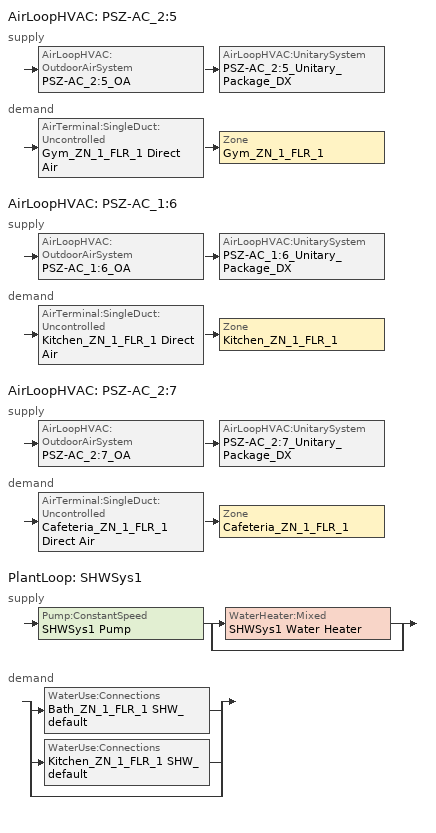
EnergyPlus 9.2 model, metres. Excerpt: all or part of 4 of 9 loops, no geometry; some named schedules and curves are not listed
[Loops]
AirLoopHVAC 'PSZ-AC_2:5'
 supply: AirLoopHVAC:OutdoorAirSystem 'PSZ-AC_2:5_OA' > AirLoopHVAC:UnitarySystem 'PSZ-AC_2:5_Unitary_Package_DX'
 demand: AirTerminal:SingleDuct:Uncontrolled 'Gym_ZN_1_FLR_1 Direct Air' > Zone 'Gym_ZN_1_FLR_1'
AirLoopHVAC 'PSZ-AC_1:6'
 supply: AirLoopHVAC:OutdoorAirSystem 'PSZ-AC_1:6_OA' > AirLoopHVAC:UnitarySystem 'PSZ-AC_1:6_Unitary_Package_DX'
 demand: AirTerminal:SingleDuct:Uncontrolled 'Kitchen_ZN_1_FLR_1 Direct Air' > Zone 'Kitchen_ZN_1_FLR_1'
AirLoopHVAC 'PSZ-AC_2:7'
 supply: AirLoopHVAC:OutdoorAirSystem 'PSZ-AC_2:7_OA' > AirLoopHVAC:UnitarySystem 'PSZ-AC_2:7_Unitary_Package_DX'
 demand: AirTerminal:SingleDuct:Uncontrolled 'Cafeteria_ZN_1_FLR_1 Direct Air' > Zone 'Cafeteria_ZN_1_FLR_1'
PlantLoop 'SHWSys1'
 supply: Pump:ConstantSpeed 'SHWSys1 Pump' > split
  | WaterHeater:Mixed 'SHWSys1 Water Heater'
  | bypass
 demand: split
  | WaterUse:Connections 'Bath_ZN_1_FLR_1 SHW_default'
  | WaterUse:Connections 'Kitchen_ZN_1_FLR_1 SHW_default'
  | bypass
[Sizing:Zone] Zone Cooling Design Supply Air Temperature Input Method=SupplyAirTemperature; Zone Cooling Design Supply Air Temperature {C}=12.8; Zone Heating Design Supply Air Temperature Input Method=SupplyAirTemperature; Zone Heating Design Supply Air Temperature {C}=40; Zone Cooling Design Supply Air Humidity Ratio {kgWater/kgDryAir}=0.0085; Zone Heating Design Supply Air Humidity Ratio {kgWater/kgDryAir}=0.008; Cooling Design Air Flow Rate {m3/s}=0; Cooling Minimum Air Flow Fraction=0; Heating Design Air Flow Method=DesignDay; Heating Design Air Flow Rate {m3/s}=0
Name | Design Specification Outdoor Air Object | Cooling Design Air Flow Method | Cooling Minimum Air Flow {m3/s}
Gym_ZN_1_FLR_1 | SZ DSOA Gym_ZN_1_FLR_1 | DesignDay | 0
Kitchen_ZN_1_FLR_1 | SZ DSOA Kitchen_ZN_1_FLR_1 | DesignDayWithLimit | 0.197746
Cafeteria_ZN_1_FLR_1 | SZ DSOA Cafeteria_ZN_1_FLR_1 | DesignDay | 0
[DesignSpecification:OutdoorAir]
Name | Outdoor Air Method | Outdoor Air Flow per Zone Floor Area {m3/s-m2} | Outdoor Air Flow per Zone {m3/s}
SZ DSOA Gym_ZN_1_FLR_1 | Flow/Area | 0.00152391
SZ DSOA Kitchen_ZN_1_FLR_1 | Maximum | 0.00117818 | 0.197746
SZ DSOA Cafeteria_ZN_1_FLR_1 | Flow/Area | 0.0047241
[Fan:ZoneExhaust] Availability Schedule=Kitchen_Exhaust_SCH
Name | Fan Total Efficiency | Pressure Rise {Pa} | Maximum Flow Rate {m3/s} | Balanced Exhaust Fraction Schedule
Kitchen_ZN_1_FLR_1 Exhaust Fan | 0.385 | 125 | 2.12376 | Kitchen Exhaust Fan Balanced Exhaust Fraction Schedule
Gym_ZN_1_FLR_1 Dummy Exhaust Fan | 1 | 0 | 0.544155
Cafeteria_ZN_1_FLR_1 Dummy Exhaust Fan | 1 | 0 | 1.38186
[Sizing:System] Type of Load to Size On=Sensible; Design Outdoor Air Flow Rate {m3/s}=AUTOSIZE; Central Heating Maximum System Air Flow Ratio=1; Preheat Design Temperature {C}=7; Preheat Design Humidity Ratio {kgWater/kgDryAir}=0.008; Precool Design Temperature {C}=12.8; Precool Design Humidity Ratio {kgWater/kgDryAir}=0.008; Central Cooling Design Supply Air Temperature {C}=12.8; Central Heating Design Supply Air Temperature {C}=40; Type of Zone Sum to Use=Coincident; 100% Outdoor Air in Cooling=No; 100% Outdoor Air in Heating=No; Central Cooling Design Supply Air Humidity Ratio {kgWater/kgDryAir}=0.0085; Central Heating Design Supply Air Humidity Ratio {kgWater/kgDryAir}=0.008; Cooling Supply Air Flow Rate Method=DesignDay; Cooling Supply Air Flow Rate {m3/s}=0; Heating Supply Air Flow Rate Method=DesignDay; Heating Supply Air Flow Rate {m3/s}=0; System Outdoor Air Method=ZoneSum; Zone Maximum Outdoor Air Fraction=1; Cooling Design Capacity Method=CoolingDesignCapacity; Cooling Design Capacity {W}=autosize; Heating Design Capacity Method=HeatingDesignCapacity; Heating Design Capacity {W}=autosize; Central Cooling Capacity Control Method=OnOff
PSZ-AC_2:5; PSZ-AC_1:6; PSZ-AC_2:7
[Sizing:Plant]
SHWSys1: Loop Type=Heating; Design Loop Exit Temperature {C}=60; Loop Design Temperature Difference {deltaC}=5
[ZoneControl:Thermostat] Control Type Schedule=Dual Zone Control Type Sched
Name | Zone or ZoneList | Control 1
Gym_ZN_1_FLR_1 Thermostat | Gym_ZN_1_FLR_1 | Gym_ZN_1_FLR_1 DualSPSched
Kitchen_ZN_1_FLR_1 Thermostat | Kitchen_ZN_1_FLR_1 | Kitchen_ZN_1_FLR_1 DualSPSched
Cafeteria_ZN_1_FLR_1 Thermostat | Cafeteria_ZN_1_FLR_1 | Cafeteria_ZN_1_FLR_1 DualSPSched
[ThermostatSetpoint:DualSetpoint] Heating Setpoint Temperature Schedule=HTGSETP_SCH_YES_OPTIMUM; Cooling Setpoint Temperature Schedule=CLGSETP_SCH_YES_OPTIMUM
Gym_ZN_1_FLR_1 DualSPSched; Kitchen_ZN_1_FLR_1 DualSPSched; Cafeteria_ZN_1_FLR_1 DualSPSched
[AirTerminal:SingleDuct:Uncontrolled] Availability Schedule=ALWAYS_ON; Maximum Air Flow Rate {m3/s}=AUTOSIZE
Gym_ZN_1_FLR_1 Direct Air; Kitchen_ZN_1_FLR_1 Direct Air; Cafeteria_ZN_1_FLR_1 Direct Air
[Zone equipment]
Gym_ZN_1_FLR_1: Gym_ZN_1_FLR_1 Dummy Exhaust Fan, Gym_ZN_1_FLR_1 Direct Air
Kitchen_ZN_1_FLR_1: Kitchen_ZN_1_FLR_1 Exhaust Fan, Kitchen_ZN_1_FLR_1 Direct Air
Cafeteria_ZN_1_FLR_1: Cafeteria_ZN_1_FLR_1 Dummy Exhaust Fan, Cafeteria_ZN_1_FLR_1 Direct Air
[Fan:SystemModel] Availability Schedule=HVACOperationSchd; Design Maximum Air Flow Rate {m3/s}=AUTOSIZE; Speed Control Method=Discrete; Electric Power Minimum Flow Rate Fraction=1; Design Pressure Rise {Pa}=622.5; Motor In Air Stream Fraction=1; Design Electric Power Consumption {W}=AUTOSIZE; Design Power Sizing Method=TotalEfficiencyAndPressure; Night Ventilation Mode Pressure Rise {Pa}=622.5; Number of Speeds=2; Speed 1 Flow Fraction=0.66; Speed 1 Electric Power Fraction=0.4; Speed 2 Flow Fraction=1; Speed 2 Electric Power Fraction=1
Name | Motor Efficiency | Fan Total Efficiency
PSZ-AC_2:5_addAQ_Unitary_Package_fan; PSZ-AC_1:6_addAQ_Unitary_Package_fan | 0.865 | 0.56225
PSZ-AC_2:7_addAQ_Unitary_Package_fan | 0.895 | 0.58175
[Coil:Cooling:DX:MultiSpeed] Availability Schedule=ALWAYS_ON; Condenser Type=AirCooled; Apply Part Load Fraction to Speeds Greater than 1=No; Apply Latent Degradation to Speeds Greater than 1=No; Maximum Outdoor Dry-Bulb Temperature for Crankcase Heater Operation {C}=10; Basin Heater Setpoint Temperature {C}=2; Fuel Type=Electricity; Number of Speeds=2; Speed 1 Gross Rated Cooling COP {W/W}=3.79883; Speed 1 Rated Evaporator Fan Power Per Volume Flow Rate {W/(m3/s)}=0; Speed 1 Total Cooling Capacity Function of Temperature Curve=PSZ-AC_Unitary_PackagecoolCapFT; Speed 1 Total Cooling Capacity Function of Flow Fraction Curve=PSZ-AC_Unitary_PackagecoolFFF; Speed 1 Energy Input Ratio Function of Temperature Curve=PSZ-AC_Unitary_PackagecoolEIRFT; Speed 1 Energy Input Ratio Function of Flow Fraction Curve=PSZ-AC_Unitary_PackagecoolEIRFFF; Speed 1 Part Load Fraction Correlation Curve=PSZ-AC_Unitary_PackagecoolPLR; Speed 1 Rated Waste Heat Fraction of Power Input=0.2; Speed 1 Evaporative Condenser Effectiveness=0.9; Speed 2 Gross Rated Cooling COP {W/W}=3.79883; Speed 2 Rated Evaporator Fan Power Per Volume Flow Rate {W/(m3/s)}=0; Speed 2 Total Cooling Capacity Function of Temperature Curve=PSZ-AC_Unitary_PackagecoolCapFT; Speed 2 Total Cooling Capacity Function of Flow Fraction Curve=PSZ-AC_Unitary_PackagecoolFFF; Speed 2 Energy Input Ratio Function of Temperature Curve=PSZ-AC_Unitary_PackagecoolEIRFT; Speed 2 Energy Input Ratio Function of Flow Fraction Curve=PSZ-AC_Unitary_PackagecoolEIRFFF; Speed 2 Part Load Fraction Correlation Curve=PSZ-AC_Unitary_PackagecoolPLR; Speed 2 Rated Waste Heat Fraction of Power Input=0.2; Speed 2 Evaporative Condenser Effectiveness=0.9
Name | Speed 1 Gross Rated Total Cooling Capacity {W} | Speed 1 Gross Rated Sensible Heat Ratio | Speed 1 Rated Air Flow Rate {m3/s} | Speed 2 Gross Rated Total Cooling Capacity {W} | Speed 2 Gross Rated Sensible Heat Ratio | Speed 2 Rated Air Flow Rate {m3/s}
PSZ-AC_2:5_Unitary_Package_CoolCoil | 10156.3 | 0.67608 | 0.545327 | 20312.65 | 0.67608 | 0.81799
PSZ-AC_1:6_Unitary_Package_CoolCoil | 14154.8 | 0.68321 | 0.782127 | 28309.65 | 0.68321 | 1.17319
PSZ-AC_2:7_Unitary_Package_CoolCoil | 18476.4 | 0.67608 | 0.99206 | 36952.89 | 0.67608 | 1.48809
[Coil:Heating:Fuel] Availability Schedule=ALWAYS_ON; Fuel Type=NaturalGas; Burner Efficiency=0.8; Nominal Capacity {W}=AUTOSIZE
PSZ-AC_2:5_Unitary_Package_HeatCoil; PSZ-AC_1:6_Unitary_Package_HeatCoil; PSZ-AC_2:7_Unitary_Package_HeatCoil
[AirLoopHVAC:UnitarySystem] Control Type=Load; Dehumidification Control Type=None; Availability Schedule=ALWAYS_ON; Fan Placement=BlowThrough; Supply Air Fan Operating Mode Schedule=HVACOperationSchd; DX Heating Coil Sizing Ratio=1; Use DOAS DX Cooling Coil=No; Minimum Supply Air Temperature {C}=2; Latent Load Control=SensibleOnlyLoadControl; Cooling Supply Air Flow Rate Method=SupplyAirFlowRate; Cooling Supply Air Flow Rate {m3/s}=AUTOSIZE; Heating Supply Air Flow Rate Method=SupplyAirFlowRate; Heating Supply Air Flow Rate {m3/s}=AUTOSIZE; No Load Supply Air Flow Rate Method=SupplyAirFlowRate; No Load Supply Air Flow Rate {m3/s}=AUTOSIZE; Maximum Supply Air Temperature {C}=AUTOSIZE
Name | Controlling Zone or Thermostat Location | Supply Fan | Heating Coil | Cooling Coil | Design Specification Multispeed Object
PSZ-AC_2:5_Unitary_Package_DX | Gym_ZN_1_FLR_1 | PSZ-AC_2:5_addAQ_Unitary_Package_fan | PSZ-AC_2:5_Unitary_Package_HeatCoil | PSZ-AC_2:5_Unitary_Package_CoolCoil | PSZ-AC_2:5_Unitary_Package_DX_Perf
PSZ-AC_1:6_Unitary_Package_DX | Kitchen_ZN_1_FLR_1 | PSZ-AC_1:6_addAQ_Unitary_Package_fan | PSZ-AC_1:6_Unitary_Package_HeatCoil | PSZ-AC_1:6_Unitary_Package_CoolCoil | PSZ-AC_1:6_Unitary_Package_DX_Perf
PSZ-AC_2:7_Unitary_Package_DX | Cafeteria_ZN_1_FLR_1 | PSZ-AC_2:7_addAQ_Unitary_Package_fan | PSZ-AC_2:7_Unitary_Package_HeatCoil | PSZ-AC_2:7_Unitary_Package_CoolCoil | PSZ-AC_2:7_Unitary_Package_DX_Perf
[UnitarySystemPerformance:Multispeed] Number of Speeds for Heating=2; Number of Speeds for Cooling=2; Single Mode Operation=No; No Load Supply Air Flow Rate Ratio=0.66; Heating Speed 1 Supply Air Flow Ratio=1; Cooling Speed 1 Supply Air Flow Ratio=0.66; Heating Speed 2 Supply Air Flow Ratio=1; Cooling Speed 2 Supply Air Flow Ratio=1
PSZ-AC_2:5_Unitary_Package_DX_Perf; PSZ-AC_1:6_Unitary_Package_DX_Perf; PSZ-AC_2:7_Unitary_Package_DX_Perf
[Controller:OutdoorAir] Minimum Outdoor Air Flow Rate {m3/s}=AUTOSIZE; Maximum Outdoor Air Flow Rate {m3/s}=AUTOSIZE; Economizer Control Type=DifferentialEnthalpy; Economizer Control Action Type=ModulateFlow; Lockout Type=LockoutWithHeating; Minimum Limit Type=FixedMinimum
Name | Minimum Outdoor Air Schedule
PSZ-AC_2:5_OA_Controller; PSZ-AC_2:7_OA_Controller | MinOA_MotorizedDamper_Sched
PSZ-AC_1:6_OA_Controller | Kitchen_Exhaust_SCH
[AirLoopHVAC] Design Supply Air Flow Rate {m3/s}=AUTOSIZE
PSZ-AC_2:5; PSZ-AC_1:6; PSZ-AC_2:7
[Pump:ConstantSpeed]
SHWSys1 Pump: Design Flow Rate {m3/s}=autosize; Design Pump Head {Pa}=2929.318; Design Power Consumption {W}=AUTOSIZE; Motor Efficiency=0.3; Fraction of Motor Inefficiencies to Fluid Stream=0; Pump Control Type=Intermittent
[SetpointManager:Scheduled]
SHWSys1 Loop Setpoint Manager: Control Variable=Temperature; Schedule=SHWSys1-Loop-Temp-Schedule; Setpoint Node or NodeList=SHWSys1 Supply Outlet Node
[WaterHeater:Mixed] Deadband Temperature Difference {deltaC}=2; Maximum Temperature Limit {C}=82.2222; Heater Control Type=Cycle
Name | Tank Volume {m3} | Setpoint Temperature Schedule | Heater Maximum Capacity {W} | Heater Fuel Type | Heater Thermal Efficiency | Off Cycle Parasitic Fuel Consumption Rate {W} | Off Cycle Parasitic Fuel Type | Off Cycle Parasitic Heat Fraction to Tank | On Cycle Parasitic Fuel Consumption Rate {W} | On Cycle Parasitic Fuel Type | Ambient Temperature Indicator | Ambient Temperature Zone | Off Cycle Loss Coefficient to Ambient Temperature {W/K} | On Cycle Loss Coefficient to Ambient Temperature {W/K} | Use Side Effectiveness | Source Side Effectiveness | Use Side Design Flow Rate {m3/s} | Source Side Design Flow Rate {m3/s} | Indirect Water Heating Recovery Time {hr} | Heater Minimum Capacity {W} | Peak Use Flow Rate {m3/s} | Use Flow Rate Fraction Schedule | Cold Water Supply Temperature Schedule
SHWSys1 Water Heater | 0.75708 | SHWSys1 Water Heater Setpoint Temperature Schedule Name | 58614.21 | NATURALGAS | 0.805127 | 594.01 | NATURALGAS | 0.8 | 594.01 | NATURALGAS | zone | MECH_ZN_1_FLR_1 | 9.64329 | 9.64329 | 1 | 1 | AUTOSIZE | AUTOSIZE | 1.5
SHW Booster Water Heater | 0.0227125 | Booster Water Setpoint Temp Schedule | 6000 | Electricity | 1 |  | Electricity | 0 |  |  | Zone | KITCHEN_ZN_1_FLR_1 | 1.05316 | 1.05316 |  |  |  |  |  | 0 | 6.30902e-05 | BLDG_SWH_SCH | Booster Water Inlet Temp Schedule
[PlantLoop]
SHWSys1: Fluid Type=Water; Plant Equipment Operation Scheme=SHWSys1 Loop Operation Scheme List; Maximum Loop Temperature {C}=60; Minimum Loop Temperature {C}=10; Maximum Loop Flow Rate {m3/s}=AUTOSIZE; Minimum Loop Flow Rate {m3/s}=0; Plant Loop Volume {m3}=AUTOSIZE; Load Distribution Scheme=Optimal
[PlantEquipmentList]
SHWSys1 Equipment List: SHWSys1 Water Heater
[PlantEquipmentOperation:HeatingLoad]
SHWSys1 Operation Scheme: Load Range 1 Lower Limit {W}=0; Load Range 1 Upper Limit {W}=1000000000000000; Range 1 Equipment List=SHWSys1 Equipment List
[PlantEquipmentOperationSchemes]
SHWSys1 Loop Operation Scheme List: Control Scheme 1=SHWSys1 Operation Scheme; Control Scheme 1 Schedule=PlantOnSched
[SetpointManager:SingleZone:Heating] Control Variable=Temperature; Minimum Supply Air Temperature {C}=10; Maximum Supply Air Temperature {C}=50
Name | Control Zone | Setpoint Node or NodeList
SupAirTemp MngrGym_ZN_1_FLR_1 - Htg | Gym_ZN_1_FLR_1 | PSZ-AC_2:5_Unitary_PackageCoolCoil air inlet
SupAirTemp MngrKitchen_ZN_1_FLR_1 - Htg | Kitchen_ZN_1_FLR_1 | PSZ-AC_1:6_Unitary_PackageCoolCoil air inlet
SupAirTemp MngrCafeteria_ZN_1_FLR_1 - Htg | Cafeteria_ZN_1_FLR_1 | PSZ-AC_2:7_Unitary_PackageCoolCoil air inlet
[SetpointManager:SingleZone:Cooling] Control Variable=Temperature; Minimum Supply Air Temperature {C}=10; Maximum Supply Air Temperature {C}=99
Name | Control Zone | Setpoint Node or NodeList
SupAirTemp MngrGym_ZN_1_FLR_1 - Clg | Gym_ZN_1_FLR_1 | PSZ-AC_2:5 Supply Equipment Outlet Node
SupAirTemp MngrKitchen_ZN_1_FLR_1 - Clg | Kitchen_ZN_1_FLR_1 | PSZ-AC_1:6 Supply Equipment Outlet Node
SupAirTemp MngrCafeteria_ZN_1_FLR_1 - Clg | Cafeteria_ZN_1_FLR_1 | PSZ-AC_2:7 Supply Equipment Outlet Node
[SetpointManager:MixedAir] Control Variable=Temperature
Name | Setpoint Node or NodeList
PSZ-AC_2:5_OAMixed Air Temp Manager | PSZ-AC_2:5_OA-PSZ-AC_2:5_Unitary_PackageNode
PSZ-AC_1:6_OAMixed Air Temp Manager | PSZ-AC_1:6_OA-PSZ-AC_1:6_Unitary_PackageNode
PSZ-AC_2:7_OAMixed Air Temp Manager | PSZ-AC_2:7_OA-PSZ-AC_2:7_Unitary_PackageNode
[Refrigeration:Case] Availability Schedule=ALWAYS_ON; Zone=Kitchen_ZN_1_FLR_1; Rated Ambient Temperature {C}=23.88; Rated Ambient Relative Humidity {percent}=55; Rated Total Cooling Capacity per Unit Length {W/m}=734; Case Length {m}=3.66; Latent Case Credit Curve Type=CaseTemperatureMethod; Standard Case Lighting Power per Unit Length {W/m}=33; Case Lighting Schedule=walkin_occ_lght_sch; Fraction of Lighting Energy to Case=1; Case Anti-Sweat Heater Power per Unit Length {W/m}=0; Minimum Anti-Sweat Heater Power per Unit Length {W/m}=0; Anti-Sweat Heater Control Type=None; Humidity at Zero Anti-Sweat Heater Energy {percent}=0; Case Height {m}=0; Defrost Energy Correction Curve Type=None
Name | Rated Latent Heat Ratio | Rated Runtime Fraction | Case Operating Temperature {C} | Latent Case Credit Curve | Standard Case Fan Power per Unit Length {W/m} | Operating Case Fan Power per Unit Length {W/m} | Fraction of Anti-Sweat Heater Energy to Case | Case Defrost Power per Unit Length {W/m} | Case Defrost Type | Case Defrost Schedule | Case Defrost Drip-Down Schedule | Under Case HVAC Return Air Fraction | Refrigerated Case Restocking Schedule | Case Credit Fraction Schedule
Kitchen_ZN_1_FLR_1_Case:1_WALKINFREEZER | 0.1 | 0.4 | -23 | Kitchen_ZN_1_FLR_1_Case:1_WALKINFREEZERSingleShelfHorizontal_LatentEnergyMult | 19.5143 | 19.5143 | 0 | 547 | ELECTRIC | Kitchen_ZN_1_FLR_1_Case:1_WALKINFREEZER_CaseDefrost2aDaySched | Kitchen_ZN_1_FLR_1_Case:1_WALKINFREEZER_CaseDripDown2aDaySched | 0 | Kitchen_ZN_1_FLR_1_Case:1_WALKINFREEZER_WalkInStockingSched | Kitchen_ZN_1_FLR_1_Case:1_WALKINFREEZER_CaseCreditReduxSched
Kitchen_ZN_1_FLR_1_Case:2_SELFCONTAINEDDISPLAYCASE | 0.08 | 0.85 | 2 | Kitchen_ZN_1_FLR_1_Case:2_SELFCONTAINEDDISPLAYCASEMultiShelfVertical_LatentEnergyMult | 15.7143 | 15.7143 | 0.2 | 0 | NONE |  |  | 0.05 | Kitchen_ZN_1_FLR_1_Case:2_SELFCONTAINEDDISPLAYCASE_CaseStockingSched
[Refrigeration:CaseAndWalkInList]
Name | Case or WalkIn 1
RACK1CaseList | Kitchen_ZN_1_FLR_1_Case:1_WALKINFREEZER
RACK2CaseList | Kitchen_ZN_1_FLR_1_Case:2_SELFCONTAINEDDISPLAYCASE
[WaterUse:Equipment] Flow Rate Fraction Schedule=BLDG_SWH_SCH
Name | Peak Flow Rate {m3/s} | Target Temperature Schedule | Hot Water Supply Temperature Schedule | Zone | Sensible Fraction Schedule | Latent Fraction Schedule
Bath_ZN_1_FLR_1 SHW_default | 2.63889e-07 | Bath_ZN_1_FLR_1 SHW_default Temp Sched | Bath_ZN_1_FLR_1 SHW_default Hot Supply Temp Sched | Bath_ZN_1_FLR_1 | Bath_ZN_1_FLR_1 SHW_default Sensible fract sched | Bath_ZN_1_FLR_1 SHW_default Latent fract sched
Kitchen_ZN_1_FLR_1 SHW_default | 0.00010515 | Kitchen_ZN_1_FLR_1 SHW_default Temp Sched | Kitchen_ZN_1_FLR_1 SHW_default Hot Supply Temp Sched | Kitchen_ZN_1_FLR_1 | Kitchen_ZN_1_FLR_1 SHW_default Sensible fract sched | Kitchen_ZN_1_FLR_1 SHW_default Latent fract sched
[WaterUse:Connections]
Name | Water Use Equipment 1
Bath_ZN_1_FLR_1 SHW_default | Bath_ZN_1_FLR_1 SHW_default
Kitchen_ZN_1_FLR_1 SHW_default | Kitchen_ZN_1_FLR_1 SHW_default
[Schedule:Compact]
Booster Water Inlet Temp Schedule: THROUGH: 12/31, FOR: AllDays, UNTIL: 24:00, 60
Booster Water Setpoint Temp Schedule: THROUGH: 12/31, FOR: AllDays, UNTIL: 24:00, 82.22
BLDG_SWH_SCH: Through: 6/15, For: SummerDesignDay, Until: 07:00, 0.05, Until: 08:00, 0.1, Until: 09:00, 0.34, Until: 10:00, 0.6, Until: 11:00, 0.63, Until: 12:00, 0.72, Until: 13:00, 0.79, Until: 14:00, 0.83, Until: 15:00, 0.61, Until: 16:00, 0.65, Until: 18:00, 0.1, Until: 19:00, 0.19, Until: 20:00, 0.25, Until: 22:00, 0.22, Until: 23:00, 0.12, Until: 24:00, 0.09, For: Weekdays, Until: 07:00, 0, Until: 08:00, 0, Until: 09:00, 0.34, Until: 10:00, 0.6, Until: 11:00, 0.63, Until: 12:00, 0.72, Until: 13:00, 0.79, Until: 14:00, 0.83, Until: 15:00, 0.61, Until: 16:00, 0.65, Until: 18:00, 0.1, Until: 19:00, 0.19, Until: 20:00, 0.25, Until: 22:00, 0, Until: 23:00, 0, Until: 24:00, 0, For: WinterDesignDay, Until: 09:00, 0.03, Until: 13:00, 0.05, Until: 24:00, 0.03, For: Saturday, Until: 09:00, 0, Until: 13:00, 0, Until: 24:00, 0, For: Sunday Holidays AllOtherDays, Until: 08:00, 0, Until: 14:00, 0, Until: 24:00, 0, Through: 9/15, For: SummerDesignDay, Until: 07:00, 0.05, Until: 18:00, 0.1, Until: 19:00, 0.19, Until: 20:00, 0.25, Until: 22:00, 0.22, Until: 23:00, 0.12, Until: 24:00, 0.09, For: Weekdays, Until: 08:00, 0, Until: 18:00, 0.1, Until: 19:00, 0.19, Until: 20:00, 0.25, Until: 22:00, 0, Until: 23:00, 0, Until: 24:00, 0, For: WinterDesignDay, Until: 09:00, 0.03, Until: 13:00, 0.05, Until: 24:00, 0.03, For: Saturday, Until: 09:00, 0, Until: 13:00, 0, Until: 24:00, 0, For: Sunday Holidays AllOtherDays, Until: 08:00, 0, Until: 14:00, 0, Until: 24:00, 0, Through: 12/31, For: SummerDesignDay, Until: 07:00, 0.05, Until: 08:00, 0.1, Until: 09:00, 0.34, Until: 10:00, 0.6, Until: 11:00, 0.63, Until: 12:00, 0.72, Until: 13:00, 0.79, Until: 14:00, 0.83, Until: 15:00, 0.61, Until: 16:00, 0.65, Until: 18:00, 0.1, Until: 19:00, 0.19, Until: 20:00, 0.25, Until: 22:00, 0.22, Until: 23:00, 0.12, Until: 24:00, 0.09, For: Weekdays, Until: 07:00, 0, Until: 08:00, 0, Until: 09:00, 0.34, Until: 10:00, 0.6, Until: 11:00, 0.63, Until: 12:00, 0.72, Until: 13:00, 0.79, Until: 14:00, 0.83, Until: 15:00, 0.61, Until: 16:00, 0.65, Until: 18:00, 0.1, Until: 19:00, 0.19, Until: 20:00, 0.25, Until: 22:00, 0, Until: 23:00, 0, Until: 24:00, 0, For: WinterDesignDay, Until: 09:00, 0.03, Until: 13:00, 0.05, Until: 24:00, 0.03, For: Saturday, Until: 09:00, 0, Until: 13:00, 0, Until: 24:00, 0, For: Sunday Holidays AllOtherDays, Until: 08:00, 0, Until: 14:00, 0, Until: 24:00, 0
ALWAYS_ON; PlantOnSched: Through: 12/31, For: AllDays, Until: 24:00, 1
Dual Zone Control Type Sched: Through: 12/31, For: AllDays, Until: 24:00, 4
Kitchen_Exhaust_SCH: Through: 6/30, For: Weekdays SummerDesignDay WinterDesignDay, Until: 08:00, 0, Until: 17:00, 1, Until: 24:00, 0, For: WeekEnds  Holidays AllOtherDays, Until: 24:00, 0, Through: 9/1, For: Weekdays SummerDesignDay WinterDesignDay, Until: 08:00, 0, Until: 17:00, 1, Until: 21:00, 1, Until: 24:00, 0, For: WeekEnds Holidays AllOtherDays, Until: 24:00, 0, Through: 12/31, For: Weekdays SummerDesignDay WinterDesignDay, Until: 08:00, 0, Until: 16:00, 1, Until: 21:00, 1, Until: 24:00, 0, For: WeekEnds Holidays AllOtherDays, Until: 24:00, 0
HVACOperationSchd: Through: 12/31, For: Weekdays SummerDesignDay WinterDesignDay, Until: 07:00, 0, Until: 21:00, 1, Until: 24:00, 0, For: WeekEnds Holidays AllOtherDays, Until: 24:00, 0
MinOA_MotorizedDamper_Sched: Through: 12/31, For: Weekdays SummerDesignDay WinterDesignDay, Until: 08:00, 0, Until: 21:00, 1, Until: 24:00, 0, For: WeekEnds Holidays AllOtherDays, Until: 24:00, 0
SHWSys1-Loop-Temp-Schedule; SHWSys1 Water Heater Setpoint Temperature Schedule Name: Through: 12/31, For: AllDays, Until: 24:00, 60
Kitchen Exhaust Fan Balanced Exhaust Fraction Schedule: Through: 6/30, For: Weekdays SummerDesignDay WinterDesignDay, Until: 08:00, 0, Until: 17:00, 0.906889, Until: 24:00, 0, For: WeekEnds  Holidays AllOtherDays, Until: 24:00, 0, Through: 9/1, For: Weekdays SummerDesignDay WinterDesignDay, Until: 08:00, 0, Until: 17:00, 0.906889, Until: 21:00, 0.906889, Until: 24:00, 0, For: WeekEnds Holidays AllOtherDays, Until: 24:00, 0, Through: 12/31, For: Weekdays SummerDesignDay WinterDesignDay, Until: 08:00, 0, Until: 16:00, 0.906889, Until: 21:00, 0.906889, Until: 24:00, 0, For: WeekEnds Holidays AllOtherDays, Until: 24:00, 0
[Curve:Quadratic]
Name | Coefficient1 Constant | Coefficient2 x | Coefficient3 x**2 | Minimum Value of x | Maximum Value of x
PSZ-AC_Unitary_PackagecoolFFF | 0.8 | 0.2 | 0 | 0.5 | 1.5
PSZ-AC_Unitary_PackagecoolEIRFFF | 1.156 | -0.1816 | 0.0256 | 0.5 | 1.5
PSZ-AC_Unitary_PackagecoolPLR | 0.75 | 0.25 | 0 | 0 | 1
[Curve:Biquadratic] Minimum Value of x=12.77778; Maximum Value of x=23.88889; Minimum Value of y=21.11111; Maximum Value of y=46.11111
Name | Coefficient1 Constant | Coefficient2 x | Coefficient3 x**2 | Coefficient4 y | Coefficient5 y**2 | Coefficient6 x*y
PSZ-AC_Unitary_PackagecoolCapFT | 0.766956 | 0.0107756 | -4.14703e-05 | 0.00134961 | -0.000261144 | 0.000457488
PSZ-AC_Unitary_PackagecoolEIRFT | 0.297145 | 0.0430933 | -0.000748766 | 0.00597727 | 0.000482112 | -0.000956448
